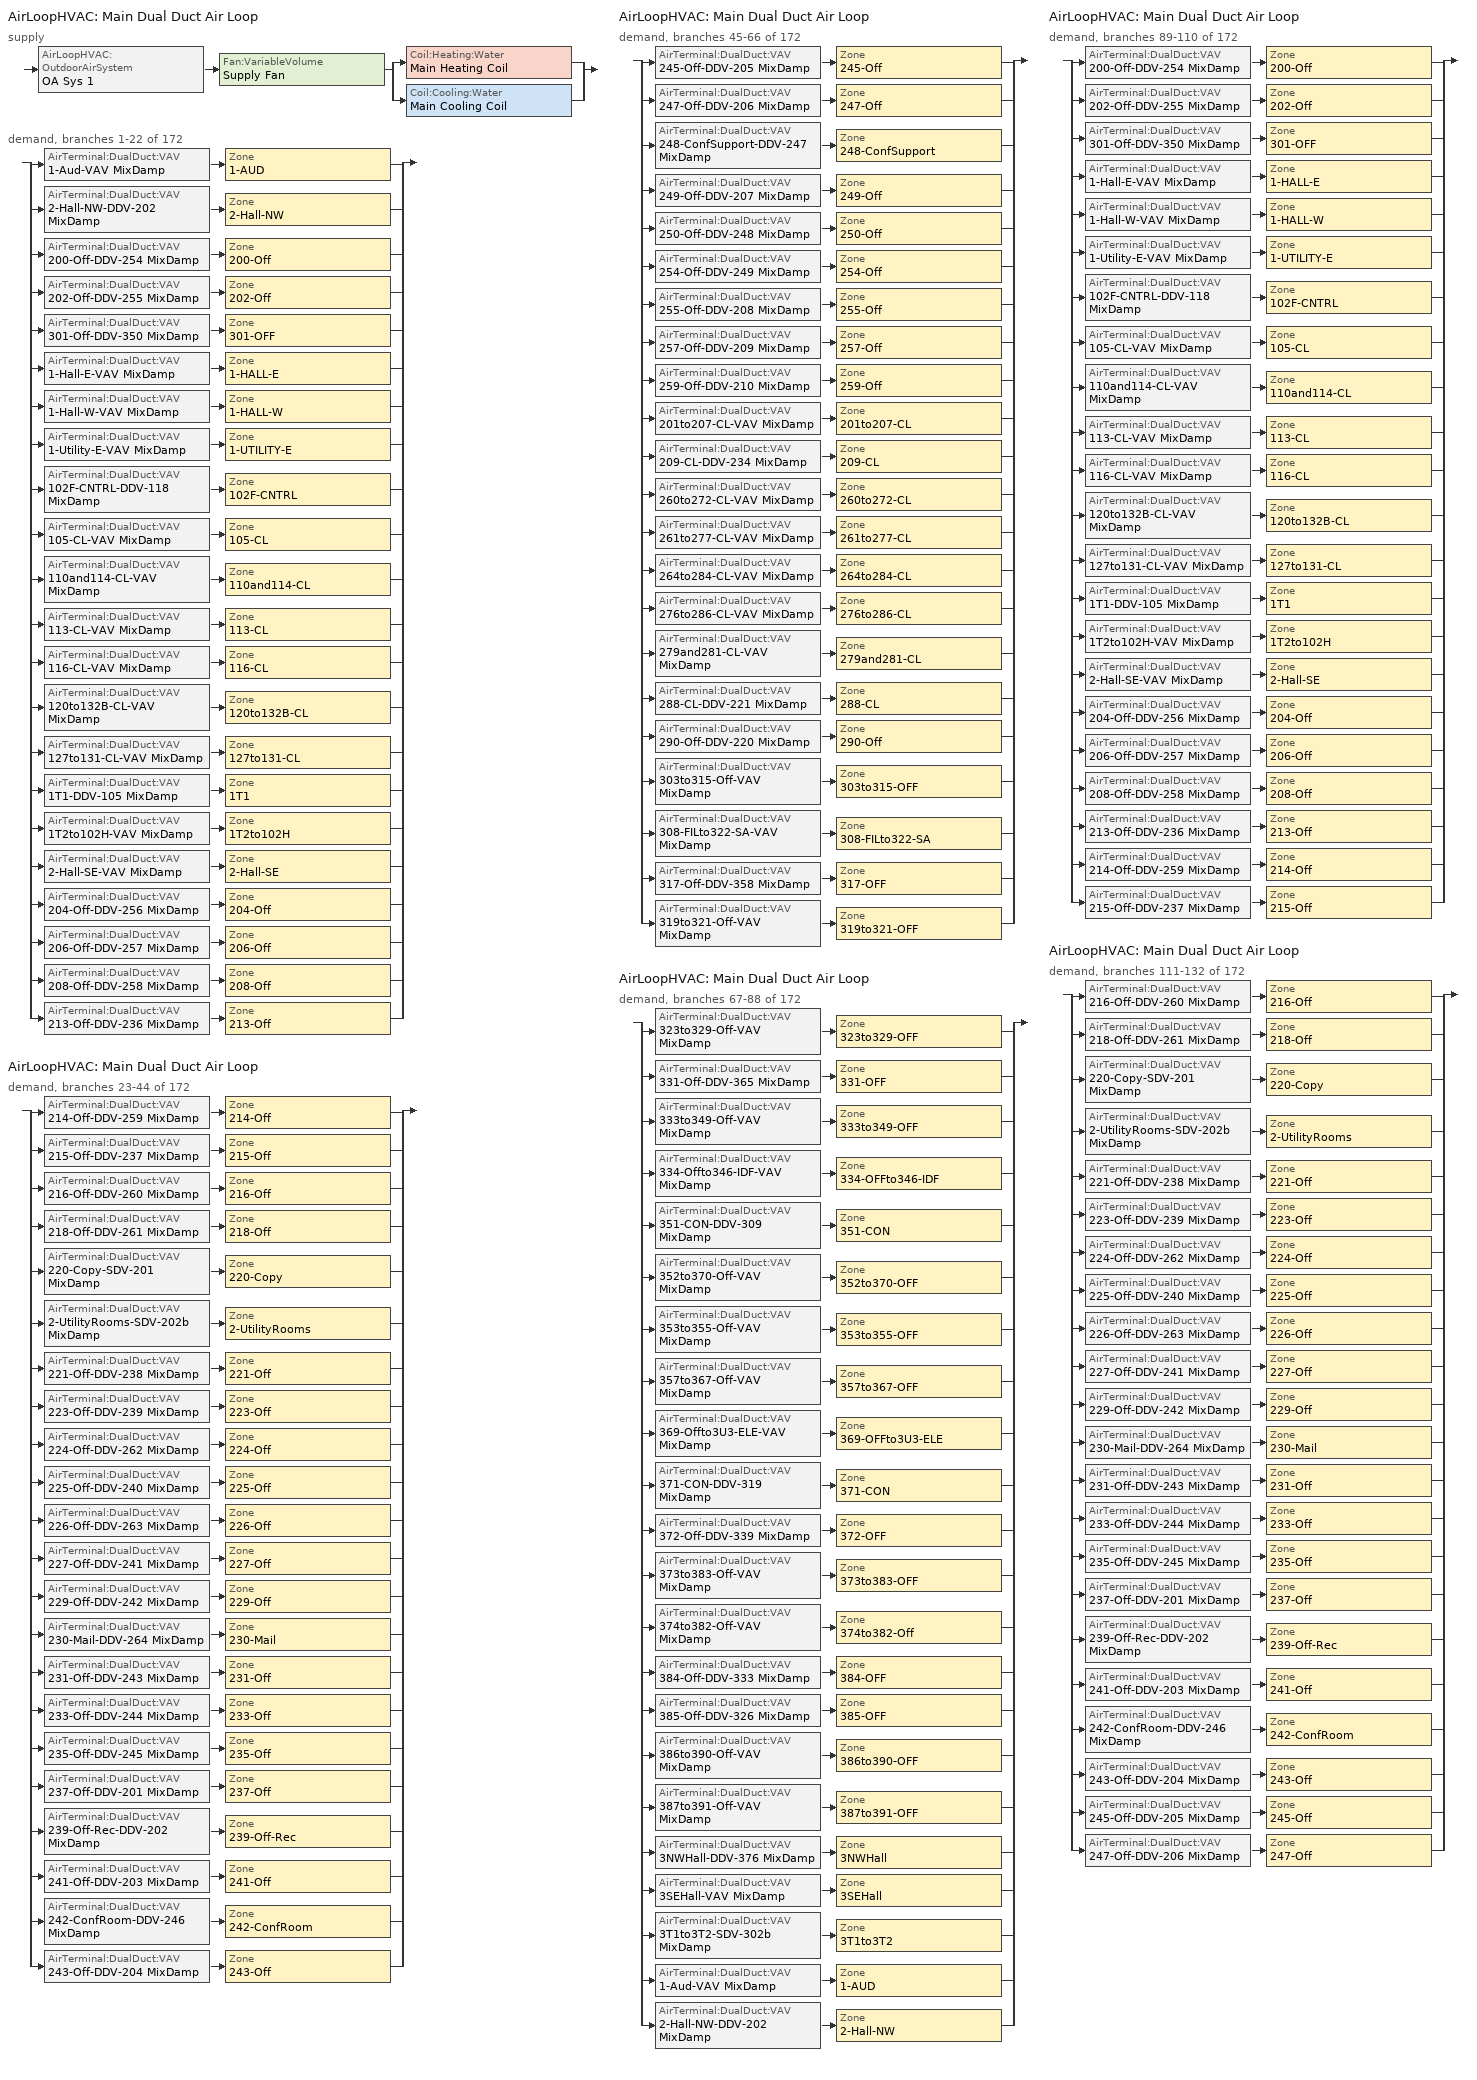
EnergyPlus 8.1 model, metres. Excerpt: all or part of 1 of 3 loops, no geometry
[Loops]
AirLoopHVAC 'Main Dual Duct Air Loop'
 supply: AirLoopHVAC:OutdoorAirSystem 'OA Sys 1' > Fan:VariableVolume 'Supply Fan' > split
  | Coil:Heating:Water 'Main Heating Coil'
  | Coil:Cooling:Water 'Main Cooling Coil'
 demand, branches 1-22 of 172: split
  | AirTerminal:DualDuct:VAV '1-Aud-VAV MixDamp' > Zone '1-AUD'
  | AirTerminal:DualDuct:VAV '2-Hall-NW-DDV-202 MixDamp' > Zone '2-Hall-NW'
  | AirTerminal:DualDuct:VAV '200-Off-DDV-254 MixDamp' > Zone '200-Off'
  | AirTerminal:DualDuct:VAV '202-Off-DDV-255 MixDamp' > Zone '202-Off'
  | AirTerminal:DualDuct:VAV '301-Off-DDV-350 MixDamp' > Zone '301-OFF'
  | AirTerminal:DualDuct:VAV '1-Hall-E-VAV MixDamp' > Zone '1-HALL-E'
  | AirTerminal:DualDuct:VAV '1-Hall-W-VAV MixDamp' > Zone '1-HALL-W'
  | AirTerminal:DualDuct:VAV '1-Utility-E-VAV MixDamp' > Zone '1-UTILITY-E'
  | AirTerminal:DualDuct:VAV '102F-CNTRL-DDV-118 MixDamp' > Zone '102F-CNTRL'
  | AirTerminal:DualDuct:VAV '105-CL-VAV MixDamp' > Zone '105-CL'
  | AirTerminal:DualDuct:VAV '110and114-CL-VAV MixDamp' > Zone '110and114-CL'
  | AirTerminal:DualDuct:VAV '113-CL-VAV MixDamp' > Zone '113-CL'
  | AirTerminal:DualDuct:VAV '116-CL-VAV MixDamp' > Zone '116-CL'
  | AirTerminal:DualDuct:VAV '120to132B-CL-VAV MixDamp' > Zone '120to132B-CL'
  | AirTerminal:DualDuct:VAV '127to131-CL-VAV MixDamp' > Zone '127to131-CL'
  | AirTerminal:DualDuct:VAV '1T1-DDV-105 MixDamp' > Zone '1T1'
  | AirTerminal:DualDuct:VAV '1T2to102H-VAV MixDamp' > Zone '1T2to102H'
  | AirTerminal:DualDuct:VAV '2-Hall-SE-VAV MixDamp' > Zone '2-Hall-SE'
  | AirTerminal:DualDuct:VAV '204-Off-DDV-256 MixDamp' > Zone '204-Off'
  | AirTerminal:DualDuct:VAV '206-Off-DDV-257 MixDamp' > Zone '206-Off'
  | AirTerminal:DualDuct:VAV '208-Off-DDV-258 MixDamp' > Zone '208-Off'
  | AirTerminal:DualDuct:VAV '213-Off-DDV-236 MixDamp' > Zone '213-Off'
AirLoopHVAC 'Main Dual Duct Air Loop'
 demand, branches 23-44 of 172: split
  | AirTerminal:DualDuct:VAV '214-Off-DDV-259 MixDamp' > Zone '214-Off'
  | AirTerminal:DualDuct:VAV '215-Off-DDV-237 MixDamp' > Zone '215-Off'
  | AirTerminal:DualDuct:VAV '216-Off-DDV-260 MixDamp' > Zone '216-Off'
  | AirTerminal:DualDuct:VAV '218-Off-DDV-261 MixDamp' > Zone '218-Off'
  | AirTerminal:DualDuct:VAV '220-Copy-SDV-201 MixDamp' > Zone '220-Copy'
  | AirTerminal:DualDuct:VAV '2-UtilityRooms-SDV-202b MixDamp' > Zone '2-UtilityRooms'
  | AirTerminal:DualDuct:VAV '221-Off-DDV-238 MixDamp' > Zone '221-Off'
  | AirTerminal:DualDuct:VAV '223-Off-DDV-239 MixDamp' > Zone '223-Off'
  | AirTerminal:DualDuct:VAV '224-Off-DDV-262 MixDamp' > Zone '224-Off'
  | AirTerminal:DualDuct:VAV '225-Off-DDV-240 MixDamp' > Zone '225-Off'
  | AirTerminal:DualDuct:VAV '226-Off-DDV-263 MixDamp' > Zone '226-Off'
  | AirTerminal:DualDuct:VAV '227-Off-DDV-241 MixDamp' > Zone '227-Off'
  | AirTerminal:DualDuct:VAV '229-Off-DDV-242 MixDamp' > Zone '229-Off'
  | AirTerminal:DualDuct:VAV '230-Mail-DDV-264 MixDamp' > Zone '230-Mail'
  | AirTerminal:DualDuct:VAV '231-Off-DDV-243 MixDamp' > Zone '231-Off'
  | AirTerminal:DualDuct:VAV '233-Off-DDV-244 MixDamp' > Zone '233-Off'
  | AirTerminal:DualDuct:VAV '235-Off-DDV-245 MixDamp' > Zone '235-Off'
  | AirTerminal:DualDuct:VAV '237-Off-DDV-201 MixDamp' > Zone '237-Off'
  | AirTerminal:DualDuct:VAV '239-Off-Rec-DDV-202 MixDamp' > Zone '239-Off-Rec'
  | AirTerminal:DualDuct:VAV '241-Off-DDV-203 MixDamp' > Zone '241-Off'
  | AirTerminal:DualDuct:VAV '242-ConfRoom-DDV-246 MixDamp' > Zone '242-ConfRoom'
  | AirTerminal:DualDuct:VAV '243-Off-DDV-204 MixDamp' > Zone '243-Off'
AirLoopHVAC 'Main Dual Duct Air Loop'
 demand, branches 45-66 of 172: split
  | AirTerminal:DualDuct:VAV '245-Off-DDV-205 MixDamp' > Zone '245-Off'
  | AirTerminal:DualDuct:VAV '247-Off-DDV-206 MixDamp' > Zone '247-Off'
  | AirTerminal:DualDuct:VAV '248-ConfSupport-DDV-247 MixDamp' > Zone '248-ConfSupport'
  | AirTerminal:DualDuct:VAV '249-Off-DDV-207 MixDamp' > Zone '249-Off'
  | AirTerminal:DualDuct:VAV '250-Off-DDV-248 MixDamp' > Zone '250-Off'
  | AirTerminal:DualDuct:VAV '254-Off-DDV-249 MixDamp' > Zone '254-Off'
  | AirTerminal:DualDuct:VAV '255-Off-DDV-208 MixDamp' > Zone '255-Off'
  | AirTerminal:DualDuct:VAV '257-Off-DDV-209 MixDamp' > Zone '257-Off'
  | AirTerminal:DualDuct:VAV '259-Off-DDV-210 MixDamp' > Zone '259-Off'
  | AirTerminal:DualDuct:VAV '201to207-CL-VAV MixDamp' > Zone '201to207-CL'
  | AirTerminal:DualDuct:VAV '209-CL-DDV-234 MixDamp' > Zone '209-CL'
  | AirTerminal:DualDuct:VAV '260to272-CL-VAV MixDamp' > Zone '260to272-CL'
  | AirTerminal:DualDuct:VAV '261to277-CL-VAV MixDamp' > Zone '261to277-CL'
  | AirTerminal:DualDuct:VAV '264to284-CL-VAV MixDamp' > Zone '264to284-CL'
  | AirTerminal:DualDuct:VAV '276to286-CL-VAV MixDamp' > Zone '276to286-CL'
  | AirTerminal:DualDuct:VAV '279and281-CL-VAV MixDamp' > Zone '279and281-CL'
  | AirTerminal:DualDuct:VAV '288-CL-DDV-221 MixDamp' > Zone '288-CL'
  | AirTerminal:DualDuct:VAV '290-Off-DDV-220 MixDamp' > Zone '290-Off'
  | AirTerminal:DualDuct:VAV '303to315-Off-VAV MixDamp' > Zone '303to315-OFF'
  | AirTerminal:DualDuct:VAV '308-FILto322-SA-VAV MixDamp' > Zone '308-FILto322-SA'
  | AirTerminal:DualDuct:VAV '317-Off-DDV-358 MixDamp' > Zone '317-OFF'
  | AirTerminal:DualDuct:VAV '319to321-Off-VAV MixDamp' > Zone '319to321-OFF'
AirLoopHVAC 'Main Dual Duct Air Loop'
 demand, branches 67-88 of 172: split
  | AirTerminal:DualDuct:VAV '323to329-Off-VAV MixDamp' > Zone '323to329-OFF'
  | AirTerminal:DualDuct:VAV '331-Off-DDV-365 MixDamp' > Zone '331-OFF'
  | AirTerminal:DualDuct:VAV '333to349-Off-VAV MixDamp' > Zone '333to349-OFF'
  | AirTerminal:DualDuct:VAV '334-Offto346-IDF-VAV MixDamp' > Zone '334-OFFto346-IDF'
  | AirTerminal:DualDuct:VAV '351-CON-DDV-309 MixDamp' > Zone '351-CON'
  | AirTerminal:DualDuct:VAV '352to370-Off-VAV MixDamp' > Zone '352to370-OFF'
  | AirTerminal:DualDuct:VAV '353to355-Off-VAV MixDamp' > Zone '353to355-OFF'
  | AirTerminal:DualDuct:VAV '357to367-Off-VAV MixDamp' > Zone '357to367-OFF'
  | AirTerminal:DualDuct:VAV '369-Offto3U3-ELE-VAV MixDamp' > Zone '369-OFFto3U3-ELE'
  | AirTerminal:DualDuct:VAV '371-CON-DDV-319 MixDamp' > Zone '371-CON'
  | AirTerminal:DualDuct:VAV '372-Off-DDV-339 MixDamp' > Zone '372-OFF'
  | AirTerminal:DualDuct:VAV '373to383-Off-VAV MixDamp' > Zone '373to383-OFF'
  | AirTerminal:DualDuct:VAV '374to382-Off-VAV MixDamp' > Zone '374to382-Off'
  | AirTerminal:DualDuct:VAV '384-Off-DDV-333 MixDamp' > Zone '384-OFF'
  | AirTerminal:DualDuct:VAV '385-Off-DDV-326 MixDamp' > Zone '385-OFF'
  | AirTerminal:DualDuct:VAV '386to390-Off-VAV MixDamp' > Zone '386to390-OFF'
  | AirTerminal:DualDuct:VAV '387to391-Off-VAV MixDamp' > Zone '387to391-OFF'
  | AirTerminal:DualDuct:VAV '3NWHall-DDV-376 MixDamp' > Zone '3NWHall'
  | AirTerminal:DualDuct:VAV '3SEHall-VAV MixDamp' > Zone '3SEHall'
  | AirTerminal:DualDuct:VAV '3T1to3T2-SDV-302b MixDamp' > Zone '3T1to3T2'
  | AirTerminal:DualDuct:VAV '1-Aud-VAV MixDamp' > Zone '1-AUD'
  | AirTerminal:DualDuct:VAV '2-Hall-NW-DDV-202 MixDamp' > Zone '2-Hall-NW'
AirLoopHVAC 'Main Dual Duct Air Loop'
 demand, branches 89-110 of 172: split
  | AirTerminal:DualDuct:VAV '200-Off-DDV-254 MixDamp' > Zone '200-Off'
  | AirTerminal:DualDuct:VAV '202-Off-DDV-255 MixDamp' > Zone '202-Off'
  | AirTerminal:DualDuct:VAV '301-Off-DDV-350 MixDamp' > Zone '301-OFF'
  | AirTerminal:DualDuct:VAV '1-Hall-E-VAV MixDamp' > Zone '1-HALL-E'
  | AirTerminal:DualDuct:VAV '1-Hall-W-VAV MixDamp' > Zone '1-HALL-W'
  | AirTerminal:DualDuct:VAV '1-Utility-E-VAV MixDamp' > Zone '1-UTILITY-E'
  | AirTerminal:DualDuct:VAV '102F-CNTRL-DDV-118 MixDamp' > Zone '102F-CNTRL'
  | AirTerminal:DualDuct:VAV '105-CL-VAV MixDamp' > Zone '105-CL'
  | AirTerminal:DualDuct:VAV '110and114-CL-VAV MixDamp' > Zone '110and114-CL'
  | AirTerminal:DualDuct:VAV '113-CL-VAV MixDamp' > Zone '113-CL'
  | AirTerminal:DualDuct:VAV '116-CL-VAV MixDamp' > Zone '116-CL'
  | AirTerminal:DualDuct:VAV '120to132B-CL-VAV MixDamp' > Zone '120to132B-CL'
  | AirTerminal:DualDuct:VAV '127to131-CL-VAV MixDamp' > Zone '127to131-CL'
  | AirTerminal:DualDuct:VAV '1T1-DDV-105 MixDamp' > Zone '1T1'
  | AirTerminal:DualDuct:VAV '1T2to102H-VAV MixDamp' > Zone '1T2to102H'
  | AirTerminal:DualDuct:VAV '2-Hall-SE-VAV MixDamp' > Zone '2-Hall-SE'
  | AirTerminal:DualDuct:VAV '204-Off-DDV-256 MixDamp' > Zone '204-Off'
  | AirTerminal:DualDuct:VAV '206-Off-DDV-257 MixDamp' > Zone '206-Off'
  | AirTerminal:DualDuct:VAV '208-Off-DDV-258 MixDamp' > Zone '208-Off'
  | AirTerminal:DualDuct:VAV '213-Off-DDV-236 MixDamp' > Zone '213-Off'
  | AirTerminal:DualDuct:VAV '214-Off-DDV-259 MixDamp' > Zone '214-Off'
  | AirTerminal:DualDuct:VAV '215-Off-DDV-237 MixDamp' > Zone '215-Off'
AirLoopHVAC 'Main Dual Duct Air Loop'
 demand, branches 111-132 of 172: split
  | AirTerminal:DualDuct:VAV '216-Off-DDV-260 MixDamp' > Zone '216-Off'
  | AirTerminal:DualDuct:VAV '218-Off-DDV-261 MixDamp' > Zone '218-Off'
  | AirTerminal:DualDuct:VAV '220-Copy-SDV-201 MixDamp' > Zone '220-Copy'
  | AirTerminal:DualDuct:VAV '2-UtilityRooms-SDV-202b MixDamp' > Zone '2-UtilityRooms'
  | AirTerminal:DualDuct:VAV '221-Off-DDV-238 MixDamp' > Zone '221-Off'
  | AirTerminal:DualDuct:VAV '223-Off-DDV-239 MixDamp' > Zone '223-Off'
  | AirTerminal:DualDuct:VAV '224-Off-DDV-262 MixDamp' > Zone '224-Off'
  | AirTerminal:DualDuct:VAV '225-Off-DDV-240 MixDamp' > Zone '225-Off'
  | AirTerminal:DualDuct:VAV '226-Off-DDV-263 MixDamp' > Zone '226-Off'
  | AirTerminal:DualDuct:VAV '227-Off-DDV-241 MixDamp' > Zone '227-Off'
  | AirTerminal:DualDuct:VAV '229-Off-DDV-242 MixDamp' > Zone '229-Off'
  | AirTerminal:DualDuct:VAV '230-Mail-DDV-264 MixDamp' > Zone '230-Mail'
  | AirTerminal:DualDuct:VAV '231-Off-DDV-243 MixDamp' > Zone '231-Off'
  | AirTerminal:DualDuct:VAV '233-Off-DDV-244 MixDamp' > Zone '233-Off'
  | AirTerminal:DualDuct:VAV '235-Off-DDV-245 MixDamp' > Zone '235-Off'
  | AirTerminal:DualDuct:VAV '237-Off-DDV-201 MixDamp' > Zone '237-Off'
  | AirTerminal:DualDuct:VAV '239-Off-Rec-DDV-202 MixDamp' > Zone '239-Off-Rec'
  | AirTerminal:DualDuct:VAV '241-Off-DDV-203 MixDamp' > Zone '241-Off'
  | AirTerminal:DualDuct:VAV '242-ConfRoom-DDV-246 MixDamp' > Zone '242-ConfRoom'
  | AirTerminal:DualDuct:VAV '243-Off-DDV-204 MixDamp' > Zone '243-Off'
  | AirTerminal:DualDuct:VAV '245-Off-DDV-205 MixDamp' > Zone '245-Off'
  | AirTerminal:DualDuct:VAV '247-Off-DDV-206 MixDamp' > Zone '247-Off'
[ZoneControl:Thermostat] Control Type Schedule=Dual Zone Control Type Sched
Name | Zone or ZoneList | Control 1
1-Hall-E Thermostat | 1-HALL-E | Dual_SetPt_Sched_0
1-Hall-W Thermostat | 1-Hall-W | Dual_SetPt_Sched_0
1-Utility-E Thermostat | 1-Utility-E | Dual_SetPt_Sched_8
102F-CNTRL Thermostat | 102F-CNTRL | Dual_SetPt_Sched_6
105-CL Thermostat | 105-CL | Dual_SetPt_Sched_0
110and114-CL Thermostat | 110and114-CL | Dual_SetPt_Sched_3
113-CL Thermostat | 113-CL | Dual_SetPt_Sched_1
116-CL Thermostat | 116-CL | Dual_SetPt_Sched_1
120to132B-CL Thermostat | 120to132B-CL | Dual_SetPt_Sched_1
127to131-CL Thermostat | 127to131-CL | Dual_SetPt_Sched_1
1T2to102H Thermostat | 1T2to102H | Dual_SetPt_Sched_0
2-Hall-SE Thermostat | 2-Hall-SE | Dual_SetPt_Sched_1
204-Off Thermostat | 204-Off | Dual_SetPt_Sched_1
206-Off Thermostat | 206-Off | Dual_SetPt_Sched_1
208-Off Thermostat | 208-Off | Dual_SetPt_Sched_0
213-Off Thermostat | 213-Off | Dual_SetPt_Sched_5
214-Off Thermostat | 214-Off | Dual_SetPt_Sched_0
215-Off Thermostat | 215-Off | Dual_SetPt_Sched_6
216-Off Thermostat | 216-Off | Dual_SetPt_Sched_1
218-Off Thermostat | 218-Off | Dual_SetPt_Sched_1
220-Copy Thermostat | 220-Copy | Dual_SetPt_Sched_2
2-UtilityRooms Thermostat | 2-UtilityRooms | Dual_SetPt_Sched_8
221-Off Thermostat | 221-Off | Dual_SetPt_Sched_5
223-Off Thermostat | 223-Off | Dual_SetPt_Sched_6
224-Off Thermostat | 224-Off | Dual_SetPt_Sched_1
225-Off Thermostat | 225-Off | Dual_SetPt_Sched_6
226-Off Thermostat | 226-Off | Dual_SetPt_Sched_0
227-Off Thermostat | 227-Off | Dual_SetPt_Sched_6
229-Off Thermostat | 229-Off | Dual_SetPt_Sched_6
230-Mail Thermostat | 230-Mail | Dual_SetPt_Sched_1
231-Off Thermostat | 231-Off | Dual_SetPt_Sched_6
233-Off Thermostat | 233-Off | Dual_SetPt_Sched_6
235-Off Thermostat | 235-Off | Dual_SetPt_Sched_6
237-Off Thermostat | 237-Off | Dual_SetPt_Sched_6
239-Off-Rec Thermostat | 239-Off-Rec | Dual_SetPt_Sched_5
241-Off Thermostat | 241-Off | Dual_SetPt_Sched_6
242-ConfRoom Thermostat | 242-ConfRoom | Dual_SetPt_Sched_0
243-Off Thermostat | 243-Off | Dual_SetPt_Sched_5
245-Off Thermostat | 245-Off | Dual_SetPt_Sched_0
247-Off Thermostat | 247-Off | Dual_SetPt_Sched_0
248-ConfSupport Thermostat | 248-ConfSupport | Dual_SetPt_Sched_0
249-Off Thermostat | 249-Off | Dual_SetPt_Sched_0
250-Off Thermostat | 250-Off | Dual_SetPt_Sched_0
254-Off Thermostat | 254-Off | Dual_SetPt_Sched_1
255-Off Thermostat | 255-Off | Dual_SetPt_Sched_0
257-Off Thermostat | 257-Off | Dual_SetPt_Sched_1
259-Off Thermostat | 259-Off | Dual_SetPt_Sched_1
209-CL Thermostat | 209-CL | Dual_SetPt_Sched_6
288-CL Thermostat | 288-CL | Dual_SetPt_Sched_5
290-Off Thermostat | 290-Off | Dual_SetPt_Sched_7
201to207-CL Thermostat | 201to207-CL | Dual_SetPt_Sched_5
260to272-CL Thermostat | 260to272-CL | Dual_SetPt_Sched_5
261to277-CL Thermostat | 261to277-CL | Dual_SetPt_Sched_0
264to284-CL Thermostat | 264to284-CL | Dual_SetPt_Sched_0
276to286-CL Thermostat | 276to286-CL | Dual_SetPt_Sched_0
279and281-CL Thermostat | 279and281-CL | Dual_SetPt_Sched_0
303to315-Off Thermostat | 303to315-Off | Dual_SetPt_Sched_0
308-FILto322-SA Thermostat | 308-FILto322-SA | Dual_SetPt_Sched_1
317-Off Thermostat | 317-Off | Dual_SetPt_Sched_0
331-Off Thermostat | 331-Off | Dual_SetPt_Sched_0
351-CON Thermostat | 351-CON | Dual_SetPt_Sched_0
371-CON Thermostat | 371-CON | Dual_SetPt_Sched_0
372-Off Thermostat | 372-Off | Dual_SetPt_Sched_0
384-Off Thermostat | 384-Off | Dual_SetPt_Sched_0
385-Off Thermostat | 385-Off | Dual_SetPt_Sched_0
3T1to3T2 Thermostat | 3T1to3T2 | Dual_SetPt_Sched_8
319to321-Off Thermostat | 319to321-Off | Dual_SetPt_Sched_0
323to329-Off Thermostat | 323to329-Off | Dual_SetPt_Sched_0
333to349-Off Thermostat | 333to349-Off | Dual_SetPt_Sched_0
334-Offto346-IDF Thermostat | 334-Offto346-IDF | Dual_SetPt_Sched_0
352to370-Off Thermostat | 352to370-Off | Dual_SetPt_Sched_3
353to355-Off Thermostat | 353to355-Off | Dual_SetPt_Sched_0
357to367-Off Thermostat | 357to367-Off | Dual_SetPt_Sched_0
369-Offto3U3-ELE Thermostat | 369-Offto3U3-ELE | Dual_SetPt_Sched_1
373to383-Off Thermostat | 373to383-Off | Dual_SetPt_Sched_0
374to382-Off Thermostat | 374to382-Off | Dual_SetPt_Sched_0
386to390-Off Thermostat | 386to390-Off | Dual_SetPt_Sched_0
387to391-Off Thermostat | 387to391-Off | Dual_SetPt_Sched_0
3SEHall Thermostat | 3SEHall | Dual_SetPt_Sched_0
3NWHall Thermostat | 3NWHall | Dual_SetPt_Sched_0
2-Hall-NW Thermostat | 2-Hall-NW | Dual_SetPt_Sched_1
200-Off Thermostat | 200-Off | Dual_SetPt_Sched_1
202-Off Thermostat | 202-Off | Dual_SetPt_Sched_1
301-Off Thermostat | 301-OFF | Dual_SetPt_Sched_0
1-Aud Thermostat | 1-AUD | Dual_SetPt_Sched_0
[AirTerminal:DualDuct:VAV]
Name | Availability Schedule | Maximum Damper Air Flow Rate {m3/s} | Zone Minimum Air Flow Fraction
1-Hall-E-VAV MixDamp | on | 0.515 | 0.183
1-Hall-W-VAV MixDamp | on | 1.18 | 0.183
1-Utility-E-VAV MixDamp | on | 2.96 | 0
102F-CNTRL-DDV-118 MixDamp | on | 0.26 | 0.183
105-CL-VAV MixDamp | on | 1.57 | 0.14
110and114-CL-VAV MixDamp | on | 1.86 | 0.115
113-CL-VAV MixDamp | on | 0.76 | 0.15
116-CL-VAV MixDamp | on | 1.4 | 0.11
120to132B-CL-VAV MixDamp | on | 1.71 | 0.2
127to131-CL-VAV MixDamp | on | 1.06 | 0.17
1T1-DDV-105 MixDamp | on | 0.13 | 0
1T2to102H-VAV MixDamp | on | 0.93 | 0.03
2-Hall-SE-VAV MixDamp | on | 1.25 | 0.15
204-Off-DDV-256 MixDamp; 206-Off-DDV-257 MixDamp | on | 0.043 | 0.4
208-Off-DDV-258 MixDamp; 214-Off-DDV-259 MixDamp; 216-Off-DDV-260 MixDamp; 218-Off-DDV-261 MixDamp | on | 0.03 | 0.57
213-Off-DDV-236 MixDamp; 215-Off-DDV-237 MixDamp; 247-Off-DDV-206 MixDamp; 249-Off-DDV-207 MixDamp | on | 0.086 | 0.2
220-Copy-SDV-201 MixDamp | on | 0.215 | 0.22
2-UtilityRooms-SDV-202b MixDamp | on | 0.047 | 0
221-Off-DDV-238 MixDamp; 223-Off-DDV-239 MixDamp; 225-Off-DDV-240 MixDamp; 257-Off-DDV-209 MixDamp; 259-Off-DDV-210 MixDamp; 290-Off-DDV-220 MixDamp | on | 0.0515 | 0.33
224-Off-DDV-262 MixDamp; 254-Off-DDV-249 MixDamp; 255-Off-DDV-208 MixDamp | on | 0.034 | 0.5
226-Off-DDV-263 MixDamp; 230-Mail-DDV-264 MixDamp; 248-ConfSupport-DDV-247 MixDamp; 250-Off-DDV-248 MixDamp; 369-Offto3U3-ELE-VAV MixDamp | on | 0.039 | 0.44
227-Off-DDV-241 MixDamp; 233-Off-DDV-244 MixDamp | on | 0.116 | 0.26
229-Off-DDV-242 MixDamp; 231-Off-DDV-243 MixDamp; 235-Off-DDV-245 MixDamp | on | 0.082 | 0.21
237-Off-DDV-201 MixDamp | on | 0.125 | 0.24
239-Off-Rec-DDV-202 MixDamp | on | 0.39 | 0.17
241-Off-DDV-203 MixDamp | on | 0.129 | 0.23
242-ConfRoom-DDV-246 MixDamp | on | 0.18 | 0.167
243-Off-DDV-204 MixDamp; 245-Off-DDV-205 MixDamp | on | 0.06 | 0.286
209-CL-DDV-234 MixDamp | on | 0.33 | 0.2
288-CL-DDV-221 MixDamp | on | 0.387 | 0.17
201to207-CL-VAV MixDamp | on | 1.11 | 0.26
260to272-CL-VAV MixDamp | on | 1.28 | 0.28
261to277-CL-VAV MixDamp | on | 1.83 | 0.18
264to284-CL-VAV MixDamp | on | 0.765 | 0.225
276to286-CL-VAV MixDamp | on | 0.975 | 0.205
279and281-CL-VAV MixDamp | on | 0.984 | 0.16
303to315-Off-VAV MixDamp | on | 0.361 | 0.33
308-FILto322-SA-VAV MixDamp | on | 0.271 | 0.238
317-Off-DDV-358 MixDamp | on | 0.13 | 0.23
331-Off-DDV-365 MixDamp | on | 0.095 | 0.18
351-CON-DDV-309 MixDamp | on | 0.241 | 0.196
371-CON-DDV-319 MixDamp | on | 0.223 | 0.212
372-Off-DDV-339 MixDamp | on | 0.103 | 0.292
384-Off-DDV-333 MixDamp | on | 0.112 | 0.27
385-Off-DDV-326 MixDamp | on | 0.069 | 0.25
3T1to3T2-SDV-302b MixDamp | on | 0.064 | 0.27
319to321-Off-VAV MixDamp | on | 0.271 | 0.24
323to329-Off-VAV MixDamp | on | 0.275 | 0.25
333to349-Off-VAV MixDamp | on | 0.412 | 0.33
334-Offto346-IDF-VAV MixDamp | on | 0.49 | 0.2
352to370-Off-VAV MixDamp | on | 1.16 | 0.26
353to355-Off-VAV MixDamp | on | 0.077 | 0.44
357to367-Off-VAV MixDamp | on | 0.335 | 0.31
373to383-Off-VAV MixDamp | on | 0.348 | 0.3
374to382-Off-VAV MixDamp | on | 0.258 | 0.33
386to390-Off-VAV MixDamp; 387to391-Off-VAV MixDamp | on | 0.18 | 0.286
3SEHall-VAV MixDamp | on | 3.44 | 0.155
3NWHall-DDV-376 MixDamp | on | 0.258 | 0.183
2-Hall-NW-DDV-202 MixDamp | OccupiedSched | 0.3908 | 0.1703
200-Off-DDV-254 MixDamp; 202-Off-DDV-255 MixDamp | OccupiedSched | 0.043 | 0.4
301-Off-DDV-350 MixDamp | OccupiedSched | 0.0902 | 0.3333
1-Aud-VAV MixDamp | OccupiedSched | 4.6 | 0.078
[Zone equipment]
1-HALL-E: 1-Hall-E-VAV MixDamp
1-Hall-W: 1-Hall-W-VAV MixDamp
1-Utility-E: 1-Utility-E-VAV MixDamp
102F-CNTRL: 102F-CNTRL-DDV-118 MixDamp
105-CL: 105-CL-VAV MixDamp
110and114-CL: 110and114-CL-VAV MixDamp
113-CL: 113-CL-VAV MixDamp
116-CL: 116-CL-VAV MixDamp
120to132B-CL: 120to132B-CL-VAV MixDamp
127to131-CL: 127to131-CL-VAV MixDamp
1T1: 1T1-DDV-105 MixDamp
1T2to102H: 1T2to102H-VAV MixDamp
2-Hall-SE: 2-Hall-SE-VAV MixDamp
204-Off: 204-Off-DDV-256 MixDamp
206-Off: 206-Off-DDV-257 MixDamp
208-Off: 208-Off-DDV-258 MixDamp
213-Off: 213-Off-DDV-236 MixDamp
214-Off: 214-Off-DDV-259 MixDamp
215-Off: 215-Off-DDV-237 MixDamp
216-Off: 216-Off-DDV-260 MixDamp
218-Off: 218-Off-DDV-261 MixDamp
220-Copy: 220-Copy-SDV-201 MixDamp
2-UtilityRooms: 2-UtilityRooms-SDV-202b MixDamp
221-Off: 221-Off-DDV-238 MixDamp
223-Off: 223-Off-DDV-239 MixDamp
224-Off: 224-Off-DDV-262 MixDamp
225-Off: 225-Off-DDV-240 MixDamp
226-Off: 226-Off-DDV-263 MixDamp
227-Off: 227-Off-DDV-241 MixDamp
229-Off: 229-Off-DDV-242 MixDamp
230-Mail: 230-Mail-DDV-264 MixDamp
231-Off: 231-Off-DDV-243 MixDamp
233-Off: 233-Off-DDV-244 MixDamp
235-Off: 235-Off-DDV-245 MixDamp
237-Off: 237-Off-DDV-201 MixDamp
239-Off-Rec: 239-Off-Rec-DDV-202 MixDamp
241-Off: 241-Off-DDV-203 MixDamp
242-ConfRoom: 242-ConfRoom-DDV-246 MixDamp
243-Off: 243-Off-DDV-204 MixDamp
245-Off: 245-Off-DDV-205 MixDamp
247-Off: 247-Off-DDV-206 MixDamp
248-ConfSupport: 248-ConfSupport-DDV-247 MixDamp
249-Off: 249-Off-DDV-207 MixDamp
250-Off: 250-Off-DDV-248 MixDamp
254-Off: 254-Off-DDV-249 MixDamp
255-Off: 255-Off-DDV-208 MixDamp
257-Off: 257-Off-DDV-209 MixDamp
259-Off: 259-Off-DDV-210 MixDamp
209-CL: 209-CL-DDV-234 MixDamp
288-CL: 288-CL-DDV-221 MixDamp
290-Off: 290-Off-DDV-220 MixDamp
201to207-CL: 201to207-CL-VAV MixDamp
260to272-CL: 260to272-CL-VAV MixDamp
261to277-CL: 261to277-CL-VAV MixDamp
264to284-CL: 264to284-CL-VAV MixDamp
276to286-CL: 276to286-CL-VAV MixDamp
279and281-CL: 279and281-CL-VAV MixDamp
303to315-Off: 303to315-Off-VAV MixDamp
308-FILto322-SA: 308-FILto322-SA-VAV MixDamp
317-Off: 317-Off-DDV-358 MixDamp
331-Off: 331-Off-DDV-365 MixDamp
351-CON: 351-CON-DDV-309 MixDamp
371-CON: 371-CON-DDV-319 MixDamp
372-Off: 372-Off-DDV-339 MixDamp
384-Off: 384-Off-DDV-333 MixDamp
385-Off: 385-Off-DDV-326 MixDamp
3T1to3T2: 3T1to3T2-SDV-302b MixDamp
319to321-Off: 319to321-Off-VAV MixDamp
323to329-Off: 323to329-Off-VAV MixDamp
333to349-Off: 333to349-Off-VAV MixDamp
334-Offto346-IDF: 334-Offto346-IDF-VAV MixDamp
352to370-Off: 352to370-Off-VAV MixDamp
353to355-Off: 353to355-Off-VAV MixDamp
357to367-Off: 357to367-Off-VAV MixDamp
369-Offto3U3-ELE: 369-Offto3U3-ELE-VAV MixDamp
373to383-Off: 373to383-Off-VAV MixDamp
374to382-Off: 374to382-Off-VAV MixDamp
386to390-Off: 386to390-Off-VAV MixDamp
387to391-Off: 387to391-Off-VAV MixDamp
3SEHall: 3SEHall-VAV MixDamp
3NWHall: 3NWHall-DDV-376 MixDamp
2-Hall-NW: 2-Hall-NW-DDV-202 MixDamp
200-Off: 200-Off-DDV-254 MixDamp
202-Off: 202-Off-DDV-255 MixDamp
301-OFF: 301-Off-DDV-350 MixDamp
1-AUD: 1-Aud-VAV MixDamp
[ThermostatSetpoint:DualSetpoint]
Name | Heating Setpoint Temperature Schedule | Cooling Setpoint Temperature Schedule
Dual_SetPt_Sched_0 | HtgSetP_Sch_0 | ClgSetP_Sch_0
Dual_SetPt_Sched_1 | HtgSetP_Sch_1 | ClgSetP_Sch_1
Dual_SetPt_Sched_2 | HtgSetP_Sch_2 | ClgSetP_Sch_2
Dual_SetPt_Sched_3 | HtgSetP_Sch_3 | ClgSetP_Sch_3
Dual_SetPt_Sched_5 | HtgSetP_Sch_5 | ClgSetP_Sch_5
Dual_SetPt_Sched_6 | HtgSetP_Sch_6 | ClgSetP_Sch_6
Dual_SetPt_Sched_7 | HtgSetP_Sch_7 | ClgSetP_Sch_7
Dual_SetPt_Sched_8 | HtgSetP_Sch_8 | ClgSetP_Sch_8
[Fan:VariableVolume]
Supply Fan: Availability Schedule=On; Fan Total Efficiency=0.7; Pressure Rise {Pa}=300; Maximum Flow Rate {m3/s}=33; Fan Power Minimum Flow Rate Input Method=FixedFlowRate; Fan Power Minimum Air Flow Rate {m3/s}=0.3; Motor Efficiency=0.9; Motor In Airstream Fraction=1; Fan Power Coefficient 1=0.00153024; Fan Power Coefficient 2=0.00520806; Fan Power Coefficient 3=1.10862; Fan Power Coefficient 4=-0.116356; Fan Power Coefficient 5=0
[Coil:Cooling:Water]
Main Cooling Coil: Availability Schedule=On; Design Water Flow Rate {m3/s}=0.02; Design Air Flow Rate {m3/s}=33; Design Inlet Water Temperature {C}=3.9; Design Inlet Air Temperature {C}=25; Design Outlet Air Temperature {C}=12.2; Design Inlet Air Humidity Ratio {kgWater/kgDryAir}=0.012; Design Outlet Air Humidity Ratio {kgWater/kgDryAir}=0.008; Type of Analysis=SimpleAnalysis; Heat Exchanger Configuration=CrossFlow
[Coil:Heating:Water]
Main Heating Coil: Availability Schedule=On; U-Factor Times Area Value {W/K}=2400; Maximum Water Flow Rate {m3/s}=0.003; Performance Input Method=NominalCapacity; Rated Capacity {W}=317000; Rated Inlet Water Temperature {C}=82.2; Rated Inlet Air Temperature {C}=12.8; Rated Outlet Water Temperature {C}=48.3; Rated Outlet Air Temperature {C}=35
[Controller:WaterCoil] Control Variable=Temperature; Actuator Variable=FLOW; Controller Convergence Tolerance {deltaC}=0.001; Minimum Actuated Flow {m3/s}=0
Name | Action | Maximum Actuated Flow {m3/s}
Main Cooling Coil Controller | Reverse | 0.02
Main Heating Coil Controller | Normal | 0.003
[Controller:OutdoorAir]
OA Controller 1: Minimum Outdoor Air Flow Rate {m3/s}=0; Maximum Outdoor Air Flow Rate {m3/s}=33; Economizer Control Type=DifferentialDryBulb; Economizer Control Action Type=ModulateFlow; Economizer Maximum Limit Dry-Bulb Temperature {C}=19; Economizer Minimum Limit Dry-Bulb Temperature {C}=10; Lockout Type=NoLockout; Minimum Limit Type=FixedMinimum; Minimum Outdoor Air Schedule=OccupiedSched; Mechanical Ventilation Controller=MechVentController; High Humidity Control=No; High Humidity Outdoor Air Flow Ratio=1; Control High Indoor Humidity Based on Outdoor Humidity Ratio=Yes
[Controller:MechanicalVentilation]
MechVentController: Availability Schedule=OccupiedSched; Demand Controlled Ventilation=No; System Outdoor Air Method=ZoneSum; Zone 1=OfficeZones1; Design Specification Outdoor Air Object Name 1=CM DSOA OfficeZones1; Design Specification Zone Air Distribution Object Name 1=CM DSZAD OfficeZones1; Zone 2=OfficeZones2; Design Specification Outdoor Air Object Name 2=CM DSOA OfficeZones2; Design Specification Zone Air Distribution Object Name 2=CM DSZAD OfficeZones2; Zone 3=OfficeZones3; Design Specification Outdoor Air Object Name 3=CM DSOA OfficeZones3; Design Specification Zone Air Distribution Object Name 3=CM DSZAD OfficeZones3; Zone 4=ClassroomZones; Design Specification Outdoor Air Object Name 4=CM DSOA ClassroomZones; Design Specification Zone Air Distribution Object Name 4=CM DSZAD ClassroomZones; Zone 5=Corridor_Toilet_SvcZones; Design Specification Outdoor Air Object Name 5=CM DSOA Corridor_Toilet_SvcZones; Design Specification Zone Air Distribution Object Name 5=CM DSZAD Corridor_Toilet_SvcZones
[DesignSpecification:ZoneAirDistribution] Zone Air Distribution Effectiveness in Cooling Mode=1; Zone Air Distribution Effectiveness in Heating Mode=1
CM DSZAD OfficeZones1; CM DSZAD OfficeZones2; CM DSZAD OfficeZones3; CM DSZAD ClassroomZones; CM DSZAD Corridor_Toilet_SvcZones
[DesignSpecification:OutdoorAir] Outdoor Air Method=Sum; Outdoor Air Flow per Zone Floor Area {m3/s-m2}=7.08e-05
Name | Outdoor Air Flow per Person {m3/s-person}
CM DSOA OfficeZones1; CM DSOA OfficeZones2; CM DSOA OfficeZones3 | 0
CM DSOA ClassroomZones | 0.00708
CM DSOA Corridor_Toilet_SvcZones
[ZoneList]
OfficeZones1: 200-Off, 202-Off, 204-Off, 206-Off, 208-Off, 213-Off, 214-Off, 215-Off, 216-Off, 218-Off, 221-Off, 223-Off, 224-Off, 225-Off, 226-Off, 227-Off, 229-Off, 231-Off, 233-Off, 235-Off
OfficeZones2: 237-Off, 239-Off-Rec, 241-Off, 242-ConfRoom, 243-Off, 245-Off, 247-Off, 249-Off, 250-Off, 254-Off, 255-Off, 257-Off, 259-Off, 290-Off, 301-Off, 303to315-Off, 317-Off, 319to321-Off, 323to329-Off, 333to349-Off
OfficeZones3: 351-CON, 352to370-Off, 353to355-Off, 357to367-Off, 371-CON, 372-Off, 373to383-Off, 374to382-Off, 384-Off, 385-Off, 386to390-Off, 387to391-Off, 3SEHall, 102F-CNTRL, 220-Copy, 230-Mail, 248-ConfSupport, 331-Off, 334-Offto346-IDF, 369-Offto3U3-ELE
ClassroomZones: 1-Aud, 105-CL, 110and114-CL, 113-CL, 116-CL, 120to132B-CL, 127to131-CL, 201to207-CL, 260to272-CL, 261to277-CL, 264to284-CL, 276to286-CL, 209-CL, 279and281-CL, 288-CL
Corridor_Toilet_SvcZones: 2-Hall-NW, 1-Hall-E, 1-Hall-W, 1T1, 1T2to102H, 2-Hall-SE, 3NWHall, 3T1to3T2, 1-Utility-E, 2-UtilityRooms, 308-FILto322-SA
[AirLoopHVAC]
Main Dual Duct Air Loop: Design Supply Air Flow Rate {m3/s}=33
[Schedule:Compact]
ON: Through: 12/31, For: AllDays, Until: 24:00, 1
HTGSETP_SCH_0; HTGSETP_SCH_1; HTGSETP_SCH_2; HTGSETP_SCH_3; HTGSETP_SCH_5; HTGSETP_SCH_6; HTGSETP_SCH_7; HTGSETP_SCH_8: Through: 12/31, For: Weekdays, Until: 05:00, 15.6, Until: 20:00, 21.1, Until: 24:00, 15.6, For: Weekends Holidays AllOtherDays, Until: 05:00, 15.6, Until: 20:00, 21.1, Until: 24:00, 15.6
CLGSETP_SCH_0: Through: 12/31, For: Weekdays, Until: 05:00, 23.55, Until: 20:00, 23.05, Until: 24:00, 23.55, For: Weekends Holidays AllOtherDays, Until: 05:00, 24.05, Until: 20:00, 23.8, Until: 24:00, 24.05
CLGSETP_SCH_1; CLGSETP_SCH_2; CLGSETP_SCH_3; CLGSETP_SCH_5; CLGSETP_SCH_6; CLGSETP_SCH_8: Through: 12/31, For: Weekdays, Until: 05:00, 23.3, Until: 20:00, 23.3, Until: 24:00, 23.3, For: Weekends Holidays AllOtherDays, Until: 05:00, 24.3, Until: 20:00, 24.3, Until: 24:00, 24.3
CLGSETP_SCH_7: Through: 12/31, For: Weekdays, Until: 05:00, 27.3, Until: 20:00, 23.4, Until: 24:00, 27.3, For: Weekends Holidays AllOtherDays, Until: 05:00, 23.3, Until: 20:00, 23.3, Until: 24:00, 23.3
Dual Zone Control Type Sched: Through: 12/31, For: AllDays, Until: 24:00, 4
OccupiedSched: Through: 12/31, For: Weekdays, Until: 5:00, 0, Until: 20:00, 1, Until: 24:00, 0, For: Weekends Holiday AllOtherDays, Until: 24:00, 0
